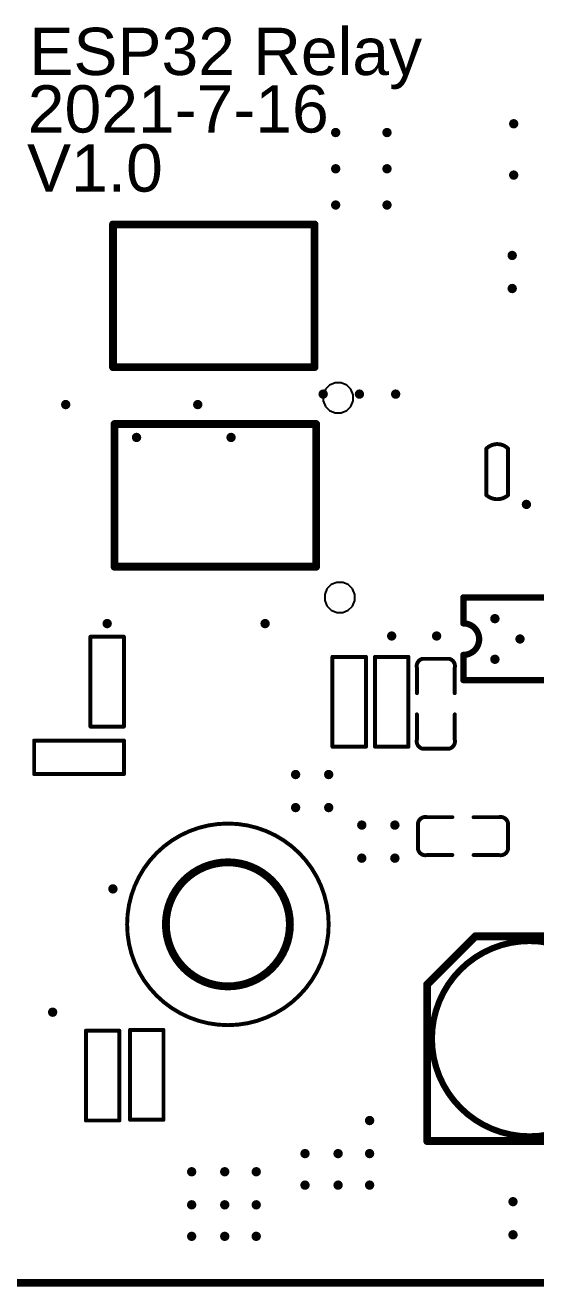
# Model space of a CAD drawing. Header units: millimetres. Extents: x -0.1 to 85.1, y -0.1 to 91.6.
# Drawn here: x 41.6 to 58.06, y -0.13 to 40.54 of the extents above; entities that cross this region are included whole.
import ezdxf

# ---------------------------------------------------------------- set-up
doc = ezdxf.new("R2010")
doc.units = ezdxf.units.MM
for name, color, linetype in [('KeepOutLayer', 6, 'Continuous'), ('TopOverlay', 2, 'Continuous'), ('ViaHoleLayer', 16, 'Continuous')]:
    doc.layers.add(name, color=color, linetype=linetype)
doc.styles.add('Arial', font='arial.ttf', dxfattribs={"height": 0.2})

# ---------------------------------------------------------------- blocks, each defined once
blk = doc.blocks.new('R0603_4')
at = {"layer": 'TopOverlay', "const_width": 0.127}
for points in [[(-1.435, 0.54), (1.46, 0.54)], [(-1.435, 0.54), (-1.435, -0.54)], [(1.46, 0.54), (1.46, -0.54)], [(-1.435, -0.54), (1.46, -0.54)]]:
    blk.add_lwpolyline(points, dxfattribs=at)
at = {"layer": 'TopOverlay', "const_width": 0.0635}
for points in [[(-1.467, 0.54, 1), (-1.403, 0.54, 1)], [(-1.467, 0.54, 1), (-1.403, 0.54, 1)], [(1.429, 0.54, 1), (1.492, 0.54, 1)], [(1.429, 0.54, 1), (1.492, 0.54, 1)], [(-1.467, -0.54, 1), (-1.403, -0.54, 1)], [(-1.467, -0.54, 1), (-1.403, -0.54, 1)], [(1.429, -0.54, 1), (1.492, -0.54, 1)], [(1.429, -0.54, 1), (1.492, -0.54, 1)]]:
    blk.add_lwpolyline(points, format="xyb", close=True, dxfattribs=at)
blk = doc.blocks.new('C0603_15')
at = {"layer": 'TopOverlay', "const_width": 0.127}
for points in [[(-1.448, 0.432, -0.413702), (-1.156, 0.61)], [(1.155, 0.61, -0.414214), (1.448, 0.432)], [(-1.155, -0.61, -0.414214), (-1.448, -0.432)], [(1.448, -0.432, -0.413702), (1.156, -0.61)]]:
    blk.add_lwpolyline(points, format="xyb", dxfattribs=at)
for points in [[(-1.448, 0.432), (-1.448, -0.432)], [(-1.156, 0.61), (-0.343, 0.61)], [(0.343, 0.61), (1.156, 0.61)], [(1.448, 0.432), (1.448, -0.432)], [(-1.156, -0.61), (-0.343, -0.61)], [(0.343, -0.61), (1.156, -0.61)]]:
    blk.add_lwpolyline(points, dxfattribs=at)
at = {"layer": 'TopOverlay', "const_width": 0.0635}
for points in [[(-1.48, 0.432, 1), (-1.416, 0.432, 1)], [(-1.48, 0.432, 1), (-1.416, 0.432, 1)], [(-1.187, 0.61, 1), (-1.124, 0.61, 1)], [(-1.187, 0.61, 1), (-1.124, 0.61, 1)], [(-0.375, 0.61, 1), (-0.311, 0.61, 1)], [(0.311, 0.61, 1), (0.375, 0.61, 1)], [(1.124, 0.61, 1), (1.187, 0.61, 1)], [(1.124, 0.61, 1), (1.187, 0.61, 1)], [(1.416, 0.432, 1), (1.48, 0.432, 1)], [(1.416, 0.432, 1), (1.48, 0.432, 1)], [(-1.48, -0.432, 1), (-1.416, -0.432, 1)], [(-1.48, -0.432, 1), (-1.416, -0.432, 1)], [(1.416, -0.432, 1), (1.48, -0.432, 1)], [(1.416, -0.432, 1), (1.48, -0.432, 1)], [(-1.187, -0.61, 1), (-1.124, -0.61, 1)], [(-1.187, -0.61, 1), (-1.124, -0.61, 1)], [(-0.375, -0.61, 1), (-0.311, -0.61, 1)], [(0.311, -0.61, 1), (0.375, -0.61, 1)], [(1.124, -0.61, 1), (1.187, -0.61, 1)], [(1.124, -0.61, 1), (1.187, -0.61, 1)]]:
    blk.add_lwpolyline(points, format="xyb", close=True, dxfattribs=at)
blk = doc.blocks.new('R0603_18')
at = {"layer": 'TopOverlay', "const_width": 0.127}
for points in [[(1.46, 0.54), (-1.435, 0.54)], [(-1.435, -0.54), (-1.435, 0.54)], [(1.46, -0.54), (1.46, 0.54)], [(1.46, -0.54), (-1.435, -0.54)]]:
    blk.add_lwpolyline(points, dxfattribs=at)
at = {"layer": 'TopOverlay', "const_width": 0.0635}
for points in [[(-1.467, 0.54, 1), (-1.403, 0.54, 1)], [(-1.467, 0.54, 1), (-1.403, 0.54, 1)], [(1.429, 0.54, 1), (1.492, 0.54, 1)], [(1.429, 0.54, 1), (1.492, 0.54, 1)], [(-1.467, -0.54, 1), (-1.403, -0.54, 1)], [(-1.467, -0.54, 1), (-1.403, -0.54, 1)], [(1.429, -0.54, 1), (1.492, -0.54, 1)], [(1.429, -0.54, 1), (1.492, -0.54, 1)]]:
    blk.add_lwpolyline(points, format="xyb", close=True, dxfattribs=at)
blk = doc.blocks.new('R0603_19')
at = {"layer": 'TopOverlay', "const_width": 0.127}
for points in [[(1.46, 0.54), (-1.435, 0.54)], [(-1.435, -0.54), (-1.435, 0.54)], [(1.46, -0.54), (1.46, 0.54)], [(1.46, -0.54), (-1.435, -0.54)]]:
    blk.add_lwpolyline(points, dxfattribs=at)
at = {"layer": 'TopOverlay', "const_width": 0.0635}
for points in [[(-1.467, 0.54, 1), (-1.403, 0.54, 1)], [(-1.467, 0.54, 1), (-1.403, 0.54, 1)], [(1.429, 0.54, 1), (1.492, 0.54, 1)], [(1.429, 0.54, 1), (1.492, 0.54, 1)], [(-1.467, -0.54, 1), (-1.403, -0.54, 1)], [(-1.467, -0.54, 1), (-1.403, -0.54, 1)], [(1.429, -0.54, 1), (1.492, -0.54, 1)], [(1.429, -0.54, 1), (1.492, -0.54, 1)]]:
    blk.add_lwpolyline(points, format="xyb", close=True, dxfattribs=at)
blk = doc.blocks.new('R0603_20')
at = {"layer": 'TopOverlay', "const_width": 0.127}
for points in [[(-1.435, 0.54), (1.46, 0.54)], [(-1.435, 0.54), (-1.435, -0.54)], [(1.46, 0.54), (1.46, -0.54)], [(-1.435, -0.54), (1.46, -0.54)]]:
    blk.add_lwpolyline(points, dxfattribs=at)
at = {"layer": 'TopOverlay', "const_width": 0.0635}
for points in [[(-1.467, 0.54, 1), (-1.403, 0.54, 1)], [(-1.467, 0.54, 1), (-1.403, 0.54, 1)], [(1.429, 0.54, 1), (1.492, 0.54, 1)], [(1.429, 0.54, 1), (1.492, 0.54, 1)], [(-1.467, -0.54, 1), (-1.403, -0.54, 1)], [(-1.467, -0.54, 1), (-1.403, -0.54, 1)], [(1.429, -0.54, 1), (1.492, -0.54, 1)], [(1.429, -0.54, 1), (1.492, -0.54, 1)]]:
    blk.add_lwpolyline(points, format="xyb", close=True, dxfattribs=at)
blk = doc.blocks.new('R0603_21')
at = {"layer": 'TopOverlay', "const_width": 0.127}
for points in [[(-1.435, 0.54), (1.46, 0.54)], [(-1.435, -0.54), (-1.435, 0.54)], [(1.46, -0.54), (1.46, 0.54)], [(-1.435, -0.54), (1.46, -0.54)]]:
    blk.add_lwpolyline(points, dxfattribs=at)
at = {"layer": 'TopOverlay', "const_width": 0.0635}
for points in [[(-1.467, 0.54, 1), (-1.403, 0.54, 1)], [(-1.467, 0.54, 1), (-1.403, 0.54, 1)], [(1.429, 0.54, 1), (1.492, 0.54, 1)], [(1.429, 0.54, 1), (1.492, 0.54, 1)], [(-1.467, -0.54, 1), (-1.403, -0.54, 1)], [(-1.467, -0.54, 1), (-1.403, -0.54, 1)], [(1.429, -0.54, 1), (1.492, -0.54, 1)], [(1.429, -0.54, 1), (1.492, -0.54, 1)]]:
    blk.add_lwpolyline(points, format="xyb", close=True, dxfattribs=at)
blk = doc.blocks.new('SOP_4_L6_5_W4_6_P2_54_LS10_2_BL_35')
at = {"layer": 'TopOverlay'}
for p, q in [((-3.578, -3.525), (-3.715, -3.661)), ((-3.4, -3.451), (-3.578, -3.525)), ((-3.207, -3.451), (-3.4, -3.451)), ((-3.028, -3.525), (-3.207, -3.451)), ((-2.891, -3.661), (-3.028, -3.525)), ((-3.789, -3.84), (-3.79, -4.033)), ((-3.79, -4.033), (-3.716, -4.212)), ((-3.715, -3.661), (-3.789, -3.84)), ((-2.817, -3.84), (-2.891, -3.661)), ((-2.891, -4.212), (-2.817, -4.033)), ((-2.817, -4.033), (-2.817, -3.84)), ((-3.716, -4.212), (-3.58, -4.349)), ((-3.58, -4.349), (-3.401, -4.423)), ((-3.401, -4.423), (-3.305, -4.423)), ((-3.305, -4.423), (-3.305, -4.423)), ((-3.305, -4.423), (-3.302, -4.423)), ((-3.302, -4.423), (-3.302, -4.423)), ((-3.302, -4.423), (-3.205, -4.423)), ((-3.205, -4.423), (-3.027, -4.349)), ((-3.027, -4.349), (-2.891, -4.212))]:
    blk.add_line(p, q, dxfattribs=at)
at = {"layer": 'TopOverlay', "const_width": 0.254}
for points in [[(-2.314, 3.325), (2.286, 3.325)], [(-2.314, 3.325), (-2.314, -3.175)], [(2.286, 3.325), (2.286, -3.175)], [(-2.314, -3.175), (2.286, -3.175)]]:
    blk.add_lwpolyline(points, dxfattribs=at)
at = {"layer": 'TopOverlay', "const_width": 0.127}
for points in [[(-2.377, 3.325, 1), (-2.25, 3.325, 1)], [(-2.377, 3.325, 1), (-2.25, 3.325, 1)], [(2.223, 3.325, 1), (2.35, 3.325, 1)], [(2.223, 3.325, 1), (2.35, 3.325, 1)], [(-2.377, -3.175, 1), (-2.25, -3.175, 1)], [(-2.377, -3.175, 1), (-2.25, -3.175, 1)], [(2.223, -3.175, 1), (2.35, -3.175, 1)], [(2.223, -3.175, 1), (2.35, -3.175, 1)]]:
    blk.add_lwpolyline(points, format="xyb", close=True, dxfattribs=at)
blk = doc.blocks.new('SOP_4_L6_5_W4_6_P2_54_LS10_2_BL_36')
at = {"layer": 'TopOverlay'}
for p, q in [((-3.578, -3.525), (-3.715, -3.661)), ((-3.4, -3.451), (-3.578, -3.525)), ((-3.207, -3.451), (-3.4, -3.451)), ((-3.028, -3.525), (-3.207, -3.451)), ((-2.891, -3.661), (-3.028, -3.525)), ((-3.789, -3.84), (-3.79, -4.033)), ((-3.79, -4.033), (-3.716, -4.212)), ((-3.715, -3.661), (-3.789, -3.84)), ((-2.817, -3.84), (-2.891, -3.661)), ((-2.891, -4.212), (-2.817, -4.033)), ((-2.817, -4.033), (-2.817, -3.84)), ((-3.716, -4.212), (-3.58, -4.349)), ((-3.58, -4.349), (-3.401, -4.423)), ((-3.401, -4.423), (-3.305, -4.423)), ((-3.305, -4.423), (-3.305, -4.423)), ((-3.305, -4.423), (-3.302, -4.423)), ((-3.302, -4.423), (-3.302, -4.423)), ((-3.302, -4.423), (-3.205, -4.423)), ((-3.205, -4.423), (-3.027, -4.349)), ((-3.027, -4.349), (-2.891, -4.212))]:
    blk.add_line(p, q, dxfattribs=at)
at = {"layer": 'TopOverlay', "const_width": 0.254}
for points in [[(-2.314, 3.325), (2.286, 3.325)], [(-2.314, 3.325), (-2.314, -3.175)], [(2.286, 3.325), (2.286, -3.175)], [(-2.314, -3.175), (2.286, -3.175)]]:
    blk.add_lwpolyline(points, dxfattribs=at)
at = {"layer": 'TopOverlay', "const_width": 0.127}
for points in [[(-2.377, 3.325, 1), (-2.25, 3.325, 1)], [(-2.377, 3.325, 1), (-2.25, 3.325, 1)], [(2.223, 3.325, 1), (2.349, 3.325, 1)], [(2.223, 3.325, 1), (2.349, 3.325, 1)], [(-2.377, -3.175, 1), (-2.25, -3.175, 1)], [(-2.377, -3.175, 1), (-2.25, -3.175, 1)], [(2.223, -3.175, 1), (2.349, -3.175, 1)], [(2.223, -3.175, 1), (2.349, -3.175, 1)]]:
    blk.add_lwpolyline(points, format="xyb", close=True, dxfattribs=at)
blk = doc.blocks.new('SOP8______39')
at = {"layer": 'TopOverlay', "const_width": 0.203}
for points in [[(1.524, 0.762), (1.524, -4.572)], [(1.524, 0.762), (2.337, 0.762)], [(3.353, 0.762), (4.191, 0.762)], [(4.191, 0.762), (4.191, -4.572)], [(1.524, -4.572), (4.191, -4.572)]]:
    blk.add_lwpolyline(points, dxfattribs=at)
at = {"layer": 'TopOverlay'}
for points, const_width in [([(1.473, 0.762, 1), (1.575, 0.762, 1)], 0.102), ([(1.473, 0.762, 1), (1.575, 0.762, 1)], 0.102), ([(2.286, 0.762, 1), (2.388, 0.762, 1)], 0.102), ([(2.287, 0.762, 1), (2.387, 0.762, 1)], 0.1), ([(3.302, 0.762, 1), (3.404, 0.762, 1)], 0.102), ([(3.303, 0.762, 1), (3.403, 0.762, 1)], 0.1), ([(4.14, 0.762, 1), (4.242, 0.762, 1)], 0.102), ([(4.14, 0.762, 1), (4.242, 0.762, 1)], 0.102), ([(1.473, -4.572, 1), (1.575, -4.572, 1)], 0.102), ([(1.473, -4.572, 1), (1.575, -4.572, 1)], 0.102), ([(4.14, -4.572, 1), (4.242, -4.572, 1)], 0.102), ([(4.14, -4.572, 1), (4.242, -4.572, 1)], 0.102)]:
    blk.add_lwpolyline(points, format="xyb", close=True, dxfattribs=dict(at, const_width=const_width))
at = {"layer": 'TopOverlay', "const_width": 0.2}
blk.add_lwpolyline([(3.353, 0.762, -1), (2.337, 0.762)], format="xyb", dxfattribs=at)
blk = doc.blocks.new('R0603_48')
at = {"layer": 'TopOverlay', "const_width": 0.127}
for points in [[(-1.435, 0.54), (1.46, 0.54)], [(-1.435, 0.54), (-1.435, -0.54)], [(1.46, 0.54), (1.46, -0.54)], [(-1.435, -0.54), (1.46, -0.54)]]:
    blk.add_lwpolyline(points, dxfattribs=at)
at = {"layer": 'TopOverlay', "const_width": 0.0635}
for points in [[(-1.467, 0.54, 1), (-1.403, 0.54, 1)], [(-1.467, 0.54, 1), (-1.403, 0.54, 1)], [(1.429, 0.54, 1), (1.492, 0.54, 1)], [(1.429, 0.54, 1), (1.492, 0.54, 1)], [(-1.467, -0.54, 1), (-1.403, -0.54, 1)], [(-1.467, -0.54, 1), (-1.403, -0.54, 1)], [(1.429, -0.54, 1), (1.492, -0.54, 1)], [(1.429, -0.54, 1), (1.492, -0.54, 1)]]:
    blk.add_lwpolyline(points, format="xyb", close=True, dxfattribs=at)
blk = doc.blocks.new('C0402_75')
at = {"layer": 'TopOverlay', "const_width": 0.127}
for points in [[(-0.745, -0.347, -0.373387), (-0.745, 0.353)], [(0.755, 0.353, -0.414214), (0.755, -0.347)]]:
    blk.add_lwpolyline(points, format="xyb", dxfattribs=at)
for points in [[(0.755, 0.353), (-0.745, 0.353)], [(0.755, -0.347), (-0.745, -0.347)]]:
    blk.add_lwpolyline(points, dxfattribs=at)
at = {"layer": 'TopOverlay', "const_width": 0.0635}
for points in [[(-0.777, 0.353, 1), (-0.714, 0.353, 1)], [(-0.777, 0.353, 1), (-0.714, 0.353, 1)], [(0.723, 0.353, 1), (0.787, 0.353, 1)], [(0.723, 0.353, 1), (0.787, 0.353, 1)], [(-0.777, -0.347, 1), (-0.713, -0.347, 1)], [(-0.777, -0.347, 1), (-0.713, -0.347, 1)], [(0.723, -0.347, 1), (0.787, -0.347, 1)], [(0.723, -0.347, 1), (0.787, -0.347, 1)]]:
    blk.add_lwpolyline(points, format="xyb", close=True, dxfattribs=at)
blk = doc.blocks.new('C0603_77')
at = {"layer": 'TopOverlay', "const_width": 0.127}
for points in [[(-1.448, 0.432, -0.413702), (-1.156, 0.61)], [(1.155, 0.61, -0.414214), (1.448, 0.432)], [(-1.155, -0.61, -0.414214), (-1.448, -0.432)], [(1.448, -0.432, -0.413702), (1.156, -0.61)]]:
    blk.add_lwpolyline(points, format="xyb", dxfattribs=at)
for points in [[(-1.448, -0.432), (-1.448, 0.432)], [(-1.156, 0.61), (-0.343, 0.61)], [(0.343, 0.61), (1.156, 0.61)], [(1.448, -0.432), (1.448, 0.432)], [(-1.156, -0.61), (-0.343, -0.61)], [(0.343, -0.61), (1.156, -0.61)]]:
    blk.add_lwpolyline(points, dxfattribs=at)
at = {"layer": 'TopOverlay', "const_width": 0.0635}
for points in [[(-1.48, 0.432, 1), (-1.416, 0.432, 1)], [(-1.48, 0.432, 1), (-1.416, 0.432, 1)], [(-1.187, 0.61, 1), (-1.124, 0.61, 1)], [(-1.187, 0.61, 1), (-1.124, 0.61, 1)], [(-0.375, 0.61, 1), (-0.311, 0.61, 1)], [(0.311, 0.61, 1), (0.375, 0.61, 1)], [(1.124, 0.61, 1), (1.187, 0.61, 1)], [(1.124, 0.61, 1), (1.187, 0.61, 1)], [(1.416, 0.432, 1), (1.48, 0.432, 1)], [(1.416, 0.432, 1), (1.48, 0.432, 1)], [(-1.48, -0.432, 1), (-1.416, -0.432, 1)], [(-1.48, -0.432, 1), (-1.416, -0.432, 1)], [(1.416, -0.432, 1), (1.48, -0.432, 1)], [(1.416, -0.432, 1), (1.48, -0.432, 1)], [(-1.187, -0.61, 1), (-1.124, -0.61, 1)], [(-1.187, -0.61, 1), (-1.124, -0.61, 1)], [(-0.375, -0.61, 1), (-0.311, -0.61, 1)], [(0.311, -0.61, 1), (0.375, -0.61, 1)], [(1.124, -0.61, 1), (1.187, -0.61, 1)], [(1.124, -0.61, 1), (1.187, -0.61, 1)]]:
    blk.add_lwpolyline(points, format="xyb", close=True, dxfattribs=at)
blk = doc.blocks.new('CM_D_6_3_5_4__78')
at = {"layer": 'TopOverlay', "const_width": 0.254}
for points in [[(-3.3, 3.3), (1.75, 3.3)], [(-3.3, 3.3), (-3.3, -3.3)], [(1.75, 3.3), (3.3, 1.75)], [(3.3, 1.75), (3.3, -1.85)], [(3.3, -1.85), (1.85, -3.3)], [(-3.3, -3.3), (1.85, -3.3)]]:
    blk.add_lwpolyline(points, dxfattribs=at)
at = {"layer": 'TopOverlay'}
for points, const_width in [([(-3.364, 3.3, 1), (-3.237, 3.3, 1)], 0.127), ([(-3.364, 3.3, 1), (-3.237, 3.3, 1)], 0.127), ([(1.686, 3.3, 1), (1.813, 3.3, 1)], 0.127), ([(1.686, 3.3, 1), (1.813, 3.3, 1)], 0.127), ([(3.15, 0, 1), (-3.15, 0, 1)], 0.2), ([(3.237, 1.75, 1), (3.364, 1.75, 1)], 0.127), ([(3.237, 1.75, 1), (3.364, 1.75, 1)], 0.127), ([(-3.2, 0, 1), (-3.1, 0, 1)], 0.1), ([(3.1, 0, 1), (3.2, 0, 1)], 0.1), ([(3.237, -1.85, 1), (3.364, -1.85, 1)], 0.127), ([(3.237, -1.85, 1), (3.364, -1.85, 1)], 0.127), ([(-3.364, -3.3, 1), (-3.237, -3.3, 1)], 0.127), ([(-3.364, -3.3, 1), (-3.237, -3.3, 1)], 0.127), ([(1.786, -3.3, 1), (1.913, -3.3, 1)], 0.127), ([(1.786, -3.3, 1), (1.913, -3.3, 1)], 0.127)]:
    blk.add_lwpolyline(points, format="xyb", close=True, dxfattribs=dict(at, const_width=const_width))

msp = doc.modelspace()

# ---------------------------------------------------------------- hatches: boundary and pattern name
at = {"layer": 'ViaHoleLayer'}
h = msp.add_hatch(color=16, dxfattribs=at)
edge = h.paths.add_edge_path()
edge.add_arc((57.35, 37.367), 0.152, 0, 360)
h = msp.add_hatch(color=16, dxfattribs=at)
edge = h.paths.add_edge_path()
edge.add_arc((51.609, 37.084), 0.152, 0, 360)
h = msp.add_hatch(color=16, dxfattribs=at)
edge = h.paths.add_edge_path()
edge.add_arc((53.264, 37.084), 0.152, 0, 360)
h = msp.add_hatch(color=16, dxfattribs=at)
edge = h.paths.add_edge_path()
edge.add_arc((51.609, 35.916), 0.152, 0, 360)
h = msp.add_hatch(color=16, dxfattribs=at)
edge = h.paths.add_edge_path()
edge.add_arc((53.264, 35.916), 0.152, 0, 360)
h = msp.add_hatch(color=16, dxfattribs=at)
edge = h.paths.add_edge_path()
edge.add_arc((57.35, 35.712), 0.152, 0, 360)
h = msp.add_hatch(color=16, dxfattribs=at)
edge = h.paths.add_edge_path()
edge.add_arc((51.609, 34.747), 0.152, 0, 360)
h = msp.add_hatch(color=16, dxfattribs=at)
edge = h.paths.add_edge_path()
edge.add_arc((53.264, 34.747), 0.152, 0, 360)
h = msp.add_hatch(color=16, dxfattribs=at)
edge = h.paths.add_edge_path()
edge.add_arc((57.302, 33.122), 0.152, 0, 360)
h = msp.add_hatch(color=16, dxfattribs=at)
edge = h.paths.add_edge_path()
edge.add_arc((57.302, 32.055), 0.152, 0, 360)
h = msp.add_hatch(color=16, dxfattribs=at)
edge = h.paths.add_edge_path()
edge.add_arc((51.206, 28.651), 0.152, 0, 360)
h = msp.add_hatch(color=16, dxfattribs=at)
edge = h.paths.add_edge_path()
edge.add_arc((52.375, 28.651), 0.152, 0, 360)
h = msp.add_hatch(color=16, dxfattribs=at)
edge = h.paths.add_edge_path()
edge.add_arc((53.543, 28.651), 0.152, 0, 360)
h = msp.add_hatch(color=16, dxfattribs=at)
edge = h.paths.add_edge_path()
edge.add_arc((42.903, 28.314), 0.152, 0, 360)
h = msp.add_hatch(color=16, dxfattribs=at)
edge = h.paths.add_edge_path()
edge.add_arc((47.161, 28.314), 0.152, 0, 360)
h = msp.add_hatch(color=16, dxfattribs=at)
edge = h.paths.add_edge_path()
edge.add_arc((45.187, 27.254), 0.152, 0, 360)
h = msp.add_hatch(color=16, dxfattribs=at)
edge = h.paths.add_edge_path()
edge.add_arc((48.235, 27.254), 0.152, 0, 360)
h = msp.add_hatch(color=16, dxfattribs=at)
edge = h.paths.add_edge_path()
edge.add_arc((57.76, 25.095), 0.152, 0, 360)
h = msp.add_hatch(color=16, dxfattribs=at)
edge = h.paths.add_edge_path()
edge.add_arc((56.744, 21.412), 0.152, 0, 360)
h = msp.add_hatch(color=16, dxfattribs=at)
edge = h.paths.add_edge_path()
edge.add_arc((44.24, 21.253), 0.152, 0, 360)
h = msp.add_hatch(color=16, dxfattribs=at)
edge = h.paths.add_edge_path()
edge.add_arc((49.333, 21.253), 0.152, 0, 360)
h = msp.add_hatch(color=16, dxfattribs=at)
edge = h.paths.add_edge_path()
edge.add_arc((53.416, 20.853), 0.152, 0, 360)
h = msp.add_hatch(color=16, dxfattribs=at)
edge = h.paths.add_edge_path()
edge.add_arc((54.864, 20.853), 0.152, 0, 360)
h = msp.add_hatch(color=16, dxfattribs=at)
edge = h.paths.add_edge_path()
edge.add_arc((57.554, 20.757), 0.152, 0, 360)
h = msp.add_hatch(color=16, dxfattribs=at)
edge = h.paths.add_edge_path()
edge.add_arc((56.744, 20.102), 0.152, 0, 360)
h = msp.add_hatch(color=16, dxfattribs=at)
edge = h.paths.add_edge_path()
edge.add_arc((50.317, 16.387), 0.152, 0, 360)
h = msp.add_hatch(color=16, dxfattribs=at)
edge = h.paths.add_edge_path()
edge.add_arc((51.384, 16.387), 0.152, 0, 360)
h = msp.add_hatch(color=16, dxfattribs=at)
edge = h.paths.add_edge_path()
edge.add_arc((50.317, 15.321), 0.152, 0, 360)
h = msp.add_hatch(color=16, dxfattribs=at)
edge = h.paths.add_edge_path()
edge.add_arc((51.384, 15.321), 0.152, 0, 360)
h = msp.add_hatch(color=16, dxfattribs=at)
edge = h.paths.add_edge_path()
edge.add_arc((52.451, 14.757), 0.152, 0, 360)
h = msp.add_hatch(color=16, dxfattribs=at)
edge = h.paths.add_edge_path()
edge.add_arc((53.518, 14.757), 0.152, 0, 360)
h = msp.add_hatch(color=16, dxfattribs=at)
edge = h.paths.add_edge_path()
edge.add_arc((52.451, 13.691), 0.152, 0, 360)
h = msp.add_hatch(color=16, dxfattribs=at)
edge = h.paths.add_edge_path()
edge.add_arc((53.518, 13.691), 0.152, 0, 360)
h = msp.add_hatch(color=16, dxfattribs=at)
edge = h.paths.add_edge_path()
edge.add_arc((44.425, 12.7), 0.152, 0, 360)
h = msp.add_hatch(color=16, dxfattribs=at)
edge = h.paths.add_edge_path()
edge.add_arc((42.481, 8.725), 0.152, 0, 360)
h = msp.add_hatch(color=16, dxfattribs=at)
edge = h.paths.add_edge_path()
edge.add_arc((52.703, 5.232), 0.152, 0, 360)
h = msp.add_hatch(color=16, dxfattribs=at)
edge = h.paths.add_edge_path()
edge.add_arc((50.62, 4.166), 0.152, 0, 360)
h = msp.add_hatch(color=16, dxfattribs=at)
edge = h.paths.add_edge_path()
edge.add_arc((51.687, 4.166), 0.152, 0, 360)
h = msp.add_hatch(color=16, dxfattribs=at)
edge = h.paths.add_edge_path()
edge.add_arc((52.703, 4.166), 0.152, 0, 360)
h = msp.add_hatch(color=16, dxfattribs=at)
edge = h.paths.add_edge_path()
edge.add_arc((46.965, 3.581), 0.152, 0, 360)
h = msp.add_hatch(color=16, dxfattribs=at)
edge = h.paths.add_edge_path()
edge.add_arc((48.031, 3.581), 0.152, 0, 360)
h = msp.add_hatch(color=16, dxfattribs=at)
edge = h.paths.add_edge_path()
edge.add_arc((49.047, 3.581), 0.152, 0, 360)
h = msp.add_hatch(color=16, dxfattribs=at)
edge = h.paths.add_edge_path()
edge.add_arc((50.62, 3.15), 0.152, 0, 360)
h = msp.add_hatch(color=16, dxfattribs=at)
edge = h.paths.add_edge_path()
edge.add_arc((51.687, 3.15), 0.152, 0, 360)
h = msp.add_hatch(color=16, dxfattribs=at)
edge = h.paths.add_edge_path()
edge.add_arc((52.703, 3.15), 0.152, 0, 360)
h = msp.add_hatch(color=16, dxfattribs=at)
edge = h.paths.add_edge_path()
edge.add_arc((46.965, 2.515), 0.152, 0, 360)
h = msp.add_hatch(color=16, dxfattribs=at)
edge = h.paths.add_edge_path()
edge.add_arc((48.031, 2.515), 0.152, 0, 360)
h = msp.add_hatch(color=16, dxfattribs=at)
edge = h.paths.add_edge_path()
edge.add_arc((49.047, 2.515), 0.152, 0, 360)
h = msp.add_hatch(color=16, dxfattribs=at)
edge = h.paths.add_edge_path()
edge.add_arc((57.328, 2.616), 0.152, 0, 360)
h = msp.add_hatch(color=16, dxfattribs=at)
edge = h.paths.add_edge_path()
edge.add_arc((46.965, 1.499), 0.152, 0, 360)
h = msp.add_hatch(color=16, dxfattribs=at)
edge = h.paths.add_edge_path()
edge.add_arc((48.031, 1.499), 0.152, 0, 360)
h = msp.add_hatch(color=16, dxfattribs=at)
edge = h.paths.add_edge_path()
edge.add_arc((49.047, 1.499), 0.152, 0, 360)
h = msp.add_hatch(color=16, dxfattribs=at)
edge = h.paths.add_edge_path()
edge.add_arc((57.328, 1.549), 0.152, 0, 360)

# ---------------------------------------------------------------- linework, layer by layer
at = {"layer": 'KeepOutLayer'}
for points, const_width in [([(50.133, 11.557, 1), (46.133, 11.557, 1)], 0.254), ([(46.069, 11.557, 1), (46.196, 11.557, 1)], 0.127), ([(50.07, 11.557, 1), (50.197, 11.557, 1)], 0.127)]:
    msp.add_lwpolyline(points, format="xyb", close=True, dxfattribs=dict(at, const_width=const_width))
at = {"layer": 'KeepOutLayer', "const_width": 0.254}
msp.add_lwpolyline([(0, 0), (85, 0)], dxfattribs=at)
at = {"layer": 'TopOverlay'}
for points, const_width in [([(51.383, 11.557, 1), (44.883, 11.557, 1)], 0.127), ([(44.851, 11.557, 1), (44.915, 11.557, 1)], 0.0635), ([(51.351, 11.557, 1), (51.415, 11.557, 1)], 0.0635)]:
    msp.add_lwpolyline(points, format="xyb", close=True, dxfattribs=dict(at, const_width=const_width))

# ---------------------------------------------------------------- block references
for name, p, rotation in [('SOP_4_L6_5_W4_6_P2_54_LS10_2_BL_36', (47.752, 31.835), 90), ('SOP_4_L6_5_W4_6_P2_54_LS10_2_BL_35', (47.803, 25.4), 90), ('C0402_75', (56.823, 26.139), 90), ('SOP8______39', (56.49, 17.907), 90), ('R0603_19', (44.24, 19.393), 270), ('R0603_48', (52.045, 18.72), 90), ('R0603_4', (53.416, 18.72), 90), ('C0603_15', (54.839, 18.669), 90), ('R0603_21', (43.32, 16.942), 360), ('C0603_77', (55.715, 14.402), 360), ('CM_D_6_3_5_4__78', (57.861, 7.871), 90), ('R0603_18', (44.094, 6.693), 270), ('R0603_20', (45.517, 6.693), 90)]:
    msp.add_blockref(name, p, dxfattribs=dict(rotation=rotation))

# ---------------------------------------------------------------- texts
at = {"layer": 'TopOverlay', "style": 'Arial'}
for s, p in [('ESP32 Relay', (41.732, 38.938)), ('2021-7-16', (41.681, 37.084)), ('V1.0', (41.656, 35.179))]:
    msp.add_text(s, height=1.524, rotation=360, dxfattribs=at).set_placement(p)

doc.saveas('drawing.dxf')
